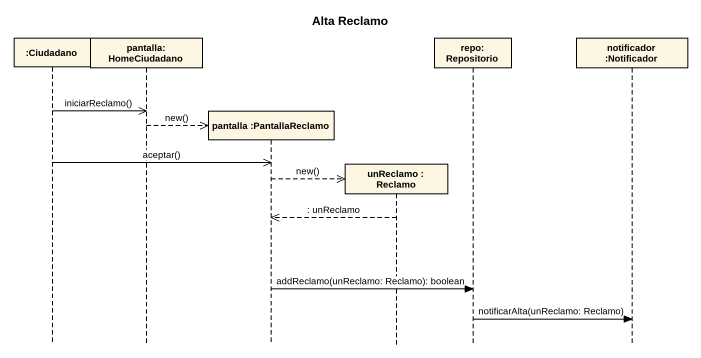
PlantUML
@startuml
title Alta Reclamo
hide footbox
participant ":Ciudadano" as Ciudadano
participant "pantalla: HomeCiudadano" as pantalla_HomeCiudadano
participant "pantalla :PantallaReclamo" as pantalla_PantallaReclamo
participant "unReclamo : Reclamo" as unReclamo
participant "repo: Repositorio" as repo_Repositorio
participant "notificador :Notificador" as notificador_Notificador

Ciudadano ->> pantalla_HomeCiudadano : iniciarReclamo()
pantalla_HomeCiudadano -->> pantalla_PantallaReclamo ** : new()
Ciudadano ->> pantalla_PantallaReclamo : aceptar()
pantalla_PantallaReclamo -->> unReclamo ** : new()
unReclamo -->> pantalla_PantallaReclamo : : unReclamo
pantalla_PantallaReclamo -> repo_Repositorio : addReclamo(unReclamo: Reclamo): boolean
repo_Repositorio -> notificador_Notificador : notificarAlta(unReclamo: Reclamo)
@enduml
